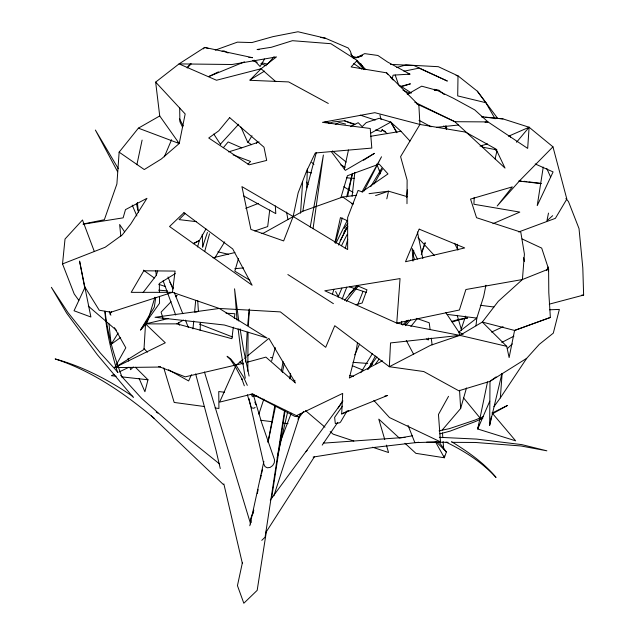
<?xml version="1.0" encoding="UTF-8"?>
<svg xmlns="http://www.w3.org/2000/svg" width="635" height="635" viewBox="0 0 635 635"><rect width="100%" height="100%" fill="white"/><g stroke="black" fill="none" stroke-linecap="round" stroke-linejoin="round"><path stroke-width="0.95" d="M406.987 203.692L407.122 180.078L400.59 156.655L419.933 124.46L418.87 105.267L386.612 72.835L351.115 66.937L357.18 60.468L365.728 69.628M501.975 373.388L489.68 425.259L489.99 381.341L496.094 376.888M306.665 187.857L307.34 169.037M200.128 330.446L200.422 322.58M474.21 197.398L473.924 204.256L519.819 212.098L492.927 223.703M248.063 332.192L247.809 371.213M384.81 396.105L387.628 395.438L341.693 413.941L342.686 393.406L296.648 415.568M245.499 362.029L247.166 332.184M168.608 318.492L145.534 323.898L143.986 349.433L114.697 367.609L160.179 367.046L185.214 376.857L243.546 363.212M248.356 325.517L249.428 309.189M413.71 250.293L413.369 256.008L414.639 259.747M300.561 213.201L302.633 181.689M481.417 116.713L502.968 118.896L529.106 127.238L527.677 148.399L487.966 121.904L474.726 109.887L453.358 98.234L437.277 90.432L421.696 86.169L407.233 94.456M248.801 57.404L252.555 57.682L204.684 47.411L179.038 63.897L155.654 82.113L159.726 115.959L138.382 128.159L119.134 152.154L116.896 183.983L104.346 219.734L83.153 224.02M493.959 406.67L500.34 397.899L502.134 373.412M247.658 325.453L249.245 309.15M192.976 328.89L193.731 321.016M194.572 312.158L195.699 300.347M78.819 300.339L74.224 293.997L62.524 263.93L65.024 239.022L82.486 219.988L94.313 251.468M406.567 197.477L407.376 189.881M475.988 325.818L476.822 318.103L483.648 296.521L485.934 285.226M352.092 196.302L354.846 172.363M401.415 324.231L401.757 321.326M233.291 327.176L231.91 338.709L176.863 323.858L145.534 323.898L140.533 329.978L154.329 307.078L155.742 297.458M234.323 318.532L234.894 313.73L226.028 313.19M269.716 210.042L267.692 226.568L254.77 230.965M548.338 270.962L548.6 269.057L541.695 248.11L522.065 238.943M313.055 228.735L323.39 155.004L310.221 227.1M285.155 410.226L271.589 498.316M289.893 378.92L290.632 374.031M266.525 530.63L257.175 590.359L243.824 603.25L237.45 585.637L242.467 562.364M543.25 167.084L537.234 205.613L553.093 171.918L535.202 163.957M261.755 233.394L263.62 233.085L302.847 211.217L306.006 191.508L316.301 152.535M284.567 410.488L265.089 537.17L261.779 540.353M289.798 378.246L290.592 373.364M357.529 342.432L356.116 351.139L349.345 378.015L382.468 360.783M428.609 338.098L428.268 339.995L426.672 338.931M268.034 442.119L274.931 405.225M281.281 371.237L283.091 361.529M352.481 173.387L347.655 196.199M489.68 425.259L491.323 416.711M275.479 406.456L268.065 442.214M282.377 372.562L284.155 363.847M548.497 213.098L546.918 220.829L552.664 215.686M487.521 381.881L477.726 428.998L515.644 440.833L492.054 412.909M136.89 164.735L142.105 140.089M252.913 513.89L253.746 510.008M257.294 493.522L258.127 489.648M260.429 478.981L261.263 475.099M261.683 473.162L262.517 469.281M249.809 525.756L263.866 461.415M344.289 169.156L348.48 149.955M334.915 242.57L340.447 217.583L347.575 220.79M386.802 198.842L388.525 191.175L407.511 196.771M352.449 173.395L346.583 197.128M277.209 457.478L287.599 412.107M294.457 382.175L294.894 380.246M495.07 158.933L496.864 151.36L494.903 149.185M392.16 78.923L393.105 75.16L409.916 74.128L387.644 62.063L377.881 55.467L364.704 53.626L355.949 57.96M342.265 217.972L335.24 243.157M135.398 367.244L147.979 379.786L144.915 391.747L139.105 378.452M345.242 248.634L347.758 239.228M479.004 424.259L477.726 428.998L489.768 401.161M204.684 251.571L209.526 233.815M271.653 360.886L275.296 347.591M442.246 430.014L460.653 408.488L466.487 387.953M332.486 294.092L333.859 289.338M238.522 258.445L234.799 271.177L249.857 280.249M197.533 246.944L199.43 240.482L205.97 228.949M341.019 197.35L347.409 175.728L379.143 164.076L387.977 173.934L362.021 191.841L381.516 156.774L363.926 191.159M154.924 297.22L147.391 322.128L140.533 329.978L159.552 303.244L159.472 296.323M273.875 495.832L300.458 413.393M143.065 292.568L156.266 275.407L157.71 270.923M421.259 254.627L425.188 242.729L421.45 252.801M465.63 316.111L461.161 329.208M258.858 414.155L263.85 399.09M202.525 247.031L207.415 232.418M438.666 441.611L446.357 451.937L444.365 457.764L415.877 453.334L404.963 443.27M291.251 413.242L279.575 443.675M253.698 510.778L250.507 519.057L251.246 522.557M342.122 299.188L346.773 287.163M357.957 304.133L363.037 291.354M546.703 270.566L548.195 266.978M164.338 156.805L171.593 139.692M338.05 297.14L341.884 288.099M191.429 374.698L188.651 380.944L168.513 369.776M235.291 367.038L219.623 402.13L252.341 394.01L298.704 416.766L294.878 416.417L252.341 394.01M354.735 354.862L359.593 344.075M338.479 245.07L346.654 227.346M335.978 243.149L347.274 220.393M341.479 245.753L347.226 234.347M382.27 129.596L381.262 131.485L375.674 129.913M340.185 240.705L347.694 226.806M368.316 368.872L375.42 356.021M448.524 396.319L438.46 414.48L440.484 441.865L414.853 442.627L408.027 425.339M374.15 183.888L382.373 169.22M256.357 143.335L257.318 141.661M109.958 314.198L111.403 311.698M347.083 410.924L340.582 422.013L339.558 422.831L335.312 423.529L334.629 417.354L342.376 406.186M247.92 142.534L251.992 135.723M264.573 59.023L260.064 66.524L254.063 60.071M370.705 186.674L381.833 168.156M372.491 353.457L360.775 372.721M214.559 258.405L224.711 241.848M108.974 323.802L111.149 344.321L118.166 333.034M347.774 226.29L343.884 232.251M338.098 408.107L342.844 400.701M265.89 532.447L314.531 456.597M500.34 397.899L526.677 358.346L539.29 344.345L553.299 333.145L559.356 309.42L549.648 309.785M322.207 445.119L337.764 422.354M346.321 301.434L358.616 285.623M368.356 368.721L376.952 356.918M375.642 363.855L379.079 359.085M344.265 228.282L347.726 223.496M270.272 500.094L342.765 401.399M297.878 419.092L303.617 411.472M344.519 300.355L357.243 285.536M404.717 324.668L408.305 320.096M410.869 326.453L417.116 318.754M306.03 451.755L307.197 450.342M516.541 142.256L529.106 127.238L552.958 146.828L566.833 199.072L555.387 218.337L518.676 231.973M223.306 147.733L228.179 141.938L241.705 147.852L259.12 141.93M268.232 63.508L274.042 56.737M402.733 325.152L406.503 320.778M367.578 369.602L372.721 363.641M405.519 325.66L410.662 319.699M187.222 67.429L190.46 63.722M203.391 48.895L204.684 47.411L208.439 48.53M349.028 294.577L357.449 285.321M220.456 144.113L238.673 124.222M171.077 301.673L161.092 312.142L163.401 319.683M175.736 296.783L177.07 295.386L175.538 296.577M187.19 67.993L191.238 63.802M247.936 164.179L250.603 161.465L233.116 154.9M552.958 146.828L520.009 180.308L497.181 205.994L512.35 186.865L470.527 199.08L476.552 217.71L520.787 232.108L524.415 254.127L522.414 279.535L498.292 301.315L482.322 322.064L459.883 335.367L430.435 345.369L389.334 366.728L334.764 325.707L325.707 347.313L280.392 311.896L219.313 308.459L155.051 317.286L224.377 325.017L267.041 338.018L219.313 308.459L172.474 292.322L131.199 292.362L143.788 270.788L175.07 271.081L172.474 292.322L110.879 312.222L99.243 310.221L84.423 286.266L79.573 261.072L90.892 317L74.041 310.769L84.884 287.52L84.423 286.266M185.349 213.312L179.046 219.615L196.58 221.686M133.366 367.014L130.564 369.705L130.151 367.792M507.333 348.607L512.294 343.924M236.093 365.236L242.959 359.608M244.483 358.362L246.015 357.108M247.539 355.862L268.899 338.368L295.521 383.008L265.898 357.124L247.269 362.196M111.149 344.321L120.666 337.439M255.111 407.4L253.921 408.234L251.555 407.861M363.561 160.25L374.452 153.345L345.337 170.363L331.327 151.606M526.677 358.346L489.99 381.341L458.803 390.787L423.767 371.546L389.334 366.728L390.525 342.932L459.883 335.367L506.722 346.337L509.119 357.568L514.588 330.438L550.362 317.452L548.799 292.64L548.6 269.057L522.414 279.535L465.892 289.52L459.399 310.007L396.756 323.096L324.779 290.782L400.05 278.574L396.756 323.096L459.883 335.367M175.292 273.574L159.329 283.472L159.433 292.37M250.174 79.804L264.525 71.104M176.863 323.858L183.499 320.056M370.808 133.152L390.755 122.095L400.995 131.286L409.948 141.034M193.556 243.729L199.43 240.482L193.246 243.538M501.793 342.44L513.905 336.153M350.464 126.651L358.188 122.698L362.188 126.643L366.26 122.611L379.19 118.277L390.755 122.095L396.875 132.286M218.448 71.866L208.701 76.589L244.443 61.825M341.693 413.941L348.758 410.528M113.998 374.436L111.363 375.706L116.181 376.237M119.261 371.904L128.913 367.268M491.546 332.097L503.087 326.715M482.83 418.187L475.671 421.45L450.04 431.149L439.841 433.84M492.665 413.695L507.571 405.4L492.22 413.036M329.144 123.634L332.772 122.023L344.408 120.769L354.886 124.158M508.508 136.239L529.106 127.238M357.957 57.499L362.482 55.562L353.243 58.285M335.288 124.301L339.352 122.563L345.615 124.063M483.148 416.743L474.988 420.076L449.413 428.641L439.087 430.824M245.721 208.367L258.437 203.375M62.524 263.93L105.196 247.237L122.285 234.863L130.754 224.012L146.971 198.31L125.484 209.629L123.134 217.853L83.201 224.211M550.362 317.452L514.588 330.438L482.322 322.064L506.722 346.337M215.257 50.125L237.403 42.14L251.857 42.569L272.867 36.671L297.974 31.75L325.31 38.187L348.194 47.99L350.314 51.117L352.1 56.213L356.171 57.372M302.847 211.217L342.749 197.009L356.386 195.27M351.552 203.867L353.401 203.232M375.587 195.612L388.525 191.175L369.046 193.659M452.207 322.048L458.621 319.937L467.646 317.968L458.78 319.381L451.469 321.453M401.296 86.709L410.432 83.836L400.082 86.543M228.552 151.9L241.705 147.852M480.052 146.121L487.489 143.883M396.748 67.469L405.995 64.953L438.34 66.691L458.01 75.859L477.337 91.202L497.8 118.57M549.243 304.165L583.628 295.069L582.811 267.906L579.025 228.6L568.46 201.549L565.872 198.557M355.552 304.752L362.14 303.014L366.966 289.838L357.084 285.615M212.971 257.818L234.926 252.54M195.54 312.182L197.461 311.729M222.091 51.276L223.965 50.887L228.1 52.999M403.939 71.215L419.005 68.128L447.342 81.05L413.909 65.492L390.446 64.373M400.995 131.286L370.578 136.303M399.717 437.944L412.337 435.832M313.142 457.057L371.388 447.762L418.862 442.254M436.761 127.294L458.422 125.016M485.005 122.214L487.966 121.904L454.85 121.706L416.6 103.807M234.831 268.676L243.594 267.906M323.286 443.159L405.035 437.412M581.692 295.156L583.628 295.069M426.656 442.182L448.104 442.309M452.001 442.333L475.401 442.468L520.978 445.968L546.854 450.818L521.74 444.611L476.607 439.087L439.349 437.301M434.308 90.329L437.277 90.432M270.534 357.529L272.502 357.64M158.615 366.689L160.56 366.808M346.472 177.848L354.306 178.356M259.056 49.649L257.088 49.498L271.415 47.26L292.449 40.688L330.883 43.704L357.18 60.468M352.981 362.323L367.744 363.442M370.705 363.664L372.674 363.807M158.631 290.147L167.434 290.862M481.949 116.999L483.862 117.173M485.767 117.34L502.968 118.896M121.96 376.88L147.979 379.786M407.964 73.906L409.916 74.128M518.978 181.086L541.488 183.626M224.592 392.263L218.75 391.541L218.924 408.488L215.035 407.964M252.801 395.756L257.667 396.359M519.16 180.681L521.105 180.919M524.026 181.285L526.947 181.65M528.899 181.896L540.575 183.356M447.151 314.388L476.822 318.103L458.819 332.041L460.002 335.82M260.866 420.291L272.51 421.743M283.186 423.085L288.044 423.688M480.314 305.268L493.887 307.007M204.335 406.519L174.188 402.447L163.766 367.911M320.453 37.409L325.31 38.187M456.081 75.501L458.01 75.859L457.7 95.901L485.854 102.703L495.109 118.793M496.919 149.868L482.6 147.177L482.322 145.264M349.679 375.468L353.528 376.309M217.869 251.825L228.346 254.262M306.824 171.799L311.602 172.934M253.659 60.547L255.516 61.039M262.017 62.778L267.589 64.262M360.259 115.149L375.221 120.047M325.072 121.61L330.597 123.428M349.369 286.806L366.324 292.402M158.766 284.329L165.346 286.504M353.822 441.015L333.169 434.173L330.176 431.625M372.594 447.238L388.556 452.525L386.382 445.103M416.393 318.333L429.212 322.77L430.101 329.486M362.704 192.056L358.092 190.429L347.639 217.511L347.639 249.563L293.148 216.527L241.927 186.626L250.904 229.418L283.647 240.927L293.148 216.527L298.132 192.881L306.443 171.45L315.277 152.987L371.808 148.074L370.229 128.476L322.485 122.341L374.825 112.681L419.933 124.46L465.55 132.104L495.991 149.09L505.015 168.084L454.85 121.706L414.75 102.187M138.382 128.159L179.221 143.526L185.174 113.959L155.654 82.113M252.674 60.587L257.215 62.301M260.85 63.675L266.303 65.738M344.408 120.769L353.489 124.309M199.406 324.088L232.529 336.963M352.219 365.673L363.196 370.213M402.987 90.226L410.107 93.385M385.556 131.572L382.04 129.897L387.493 133.691M440.484 441.865L389.509 417.584L373.888 400.447M340.876 164.973L345.242 167.283M463.153 334.335L458.819 332.041L445.786 312.523M446.095 442.135C464.51 451.088 482.1 462.28 496.038 477.433C483.743 462.629 467.725 451.588 451.437 441.611M419.021 120.309L431.101 126.786M328.295 103.449L288.671 81.923L249.809 80.296L261.072 68.755L276.479 56.912L232.045 64.508L179.038 63.897L216.503 80.248L261.072 68.755L275.765 81.621M243.713 195.977L275.788 213.614L275.336 205.891M343.757 186.761L353.044 192.373M287.853 274.55L333.407 303.665M411.496 93.035L398.558 84.757L395.2 75.009M132.898 396.502C109.109 380.23 83.042 366.514 55.126 358.942C92.305 370.991 124.841 393.637 154.503 418.6M156.242 412.051L157.853 413.123M436.126 90.408L434.499 89.305L438.912 90.241L444.238 94.528M353.711 63.571L361.791 69.08M119.134 152.154L144.272 169.553L161.33 158.996L179.221 143.526L159.726 115.959M251.579 144.74L247.571 141.954L240.895 127.024M342.749 197.009L353.163 204.256M143.407 270.137L154.329 278.011M443.738 125.928L446.905 128.222M239.982 361.704L243.038 364.125M219.575 463.971L181.316 433.165L141.78 398.534L120.69 375.356M332.438 150.916L346.17 162.068M177.538 142.208L179.022 143.446M305.506 410.591L324.945 427.157M88.297 306.102L116.451 330.311M399.145 437.904L378.777 419.108L384.754 439.531M311.769 162.385L313.928 164.409M223.425 484.6L151.416 415.893M145.534 323.898L165.298 342.789L114.697 367.609L125.817 347.789L114.435 327.668M436.007 441.5L446.357 451.937M144.034 348.623L147.407 352.187M417.965 237.657L434.372 255.516M386.612 72.835L387.921 74.271M390.533 77.145L393.144 80.026M118.054 372.459L100.259 352.901L68.04 312.658L51.371 287.314L66.699 313.222L97.441 354.862L133.445 397.558M350.71 54.094L353.235 57.055M356.386 60.746L363.942 69.612M463.526 397.827L480.1 418.084M477.337 91.202L485.854 102.703M509.381 135.509L510.484 137.12M124.587 231.807L119.65 224.52L120.825 236.188M213.765 134.056L220.75 144.748M396.804 132.715L390.755 122.095M360.632 63.46L364.276 69.318M306.602 182.142L308.134 184.618M118.332 168.712L95.377 130.04L117.634 171.76M169.886 282.178L173.307 288.107M435.245 441.373L444.365 457.764L444.222 455.851M406.273 340.439L413.639 354.29M179.578 118.943L183.253 125.944M335.621 291.441L338.312 296.68M417.449 259.072L412.147 248.507L413.004 261.128M182.459 126.944L179.888 121.674L179.689 107.958M454.66 243.268L457.843 250.103L457.144 244.229M109.26 311.666L110.895 315.238M247.301 385.358L243.618 377.23L236.784 366.419L230.815 359.069L227.068 356.275L230.505 359.664L235.926 367.768L242.054 379.317L241.808 378.785L244.324 385.786M546.751 168.41L550.672 177.173M251.206 394.041L252.405 396.716M254.802 402.066L256 404.741M132.223 205.121L136.882 215.971M168.013 277.011L172.823 288.933M174.3 292.6L182.809 313.698M185.404 320.111L188.365 327.454M376.801 164.013L380.436 173.863L379.563 170.085M163.131 280.773L175.697 315.039M178.411 322.445L179.427 325.231M122.063 377.103C113.943 355.894 107.545 333.939 105.085 311.301M461.589 330.24L457.176 315.333M204.438 371.967L250.603 523.946M247.348 394.74L251.016 406.749M253.111 394.129L261.755 422.973L274.534 459.788L274.28 462.796L272.669 465.59L270.129 467.423L267.343 467.804L265.057 466.63L263.882 464.209L248.944 398.55M117.475 372.189C111.498 352.298 106.418 332.026 104.854 311.253M195.643 373.88L216.027 450.318L220.266 468.535M379.936 115.006L381.079 119.499M223.845 483.878L242.372 563.443M128.087 358.267L128.707 361.124M249.095 376.063L243.515 349.329L240.07 328.835M523.613 257.651L524.391 261.445M417.433 231.942L422.839 258.556M136.509 203.494L137.787 210.225M286.583 212.058L287.949 219.686M238.76 321.032L234.553 288.806L237.085 320.111M245.285 378.23L240.728 349.972L238.141 328.779M445.897 125.579L446.405 129.453M431.236 338.114L432.125 344.821M155.75 270.597L156.266 275.407M137.374 202.406L138.398 212.114M442.46 432.887L442.833 437.674M443.119 441.5L443.706 449.151M197.707 300.633L198.422 311.499M459.55 390.255L460.653 408.488M202.24 234.378L202.811 247.063M419.187 229.148L405.495 261.747L464.685 247.944L419.187 229.148M229.656 117.634L218.75 130.842L208.732 138.001L249.15 164.814L266.684 160.417L263.993 147.185L229.656 117.634M183.975 212.677L169.537 226.52L252.111 285.218L232.72 248.936L183.975 212.677"/></g></svg>
